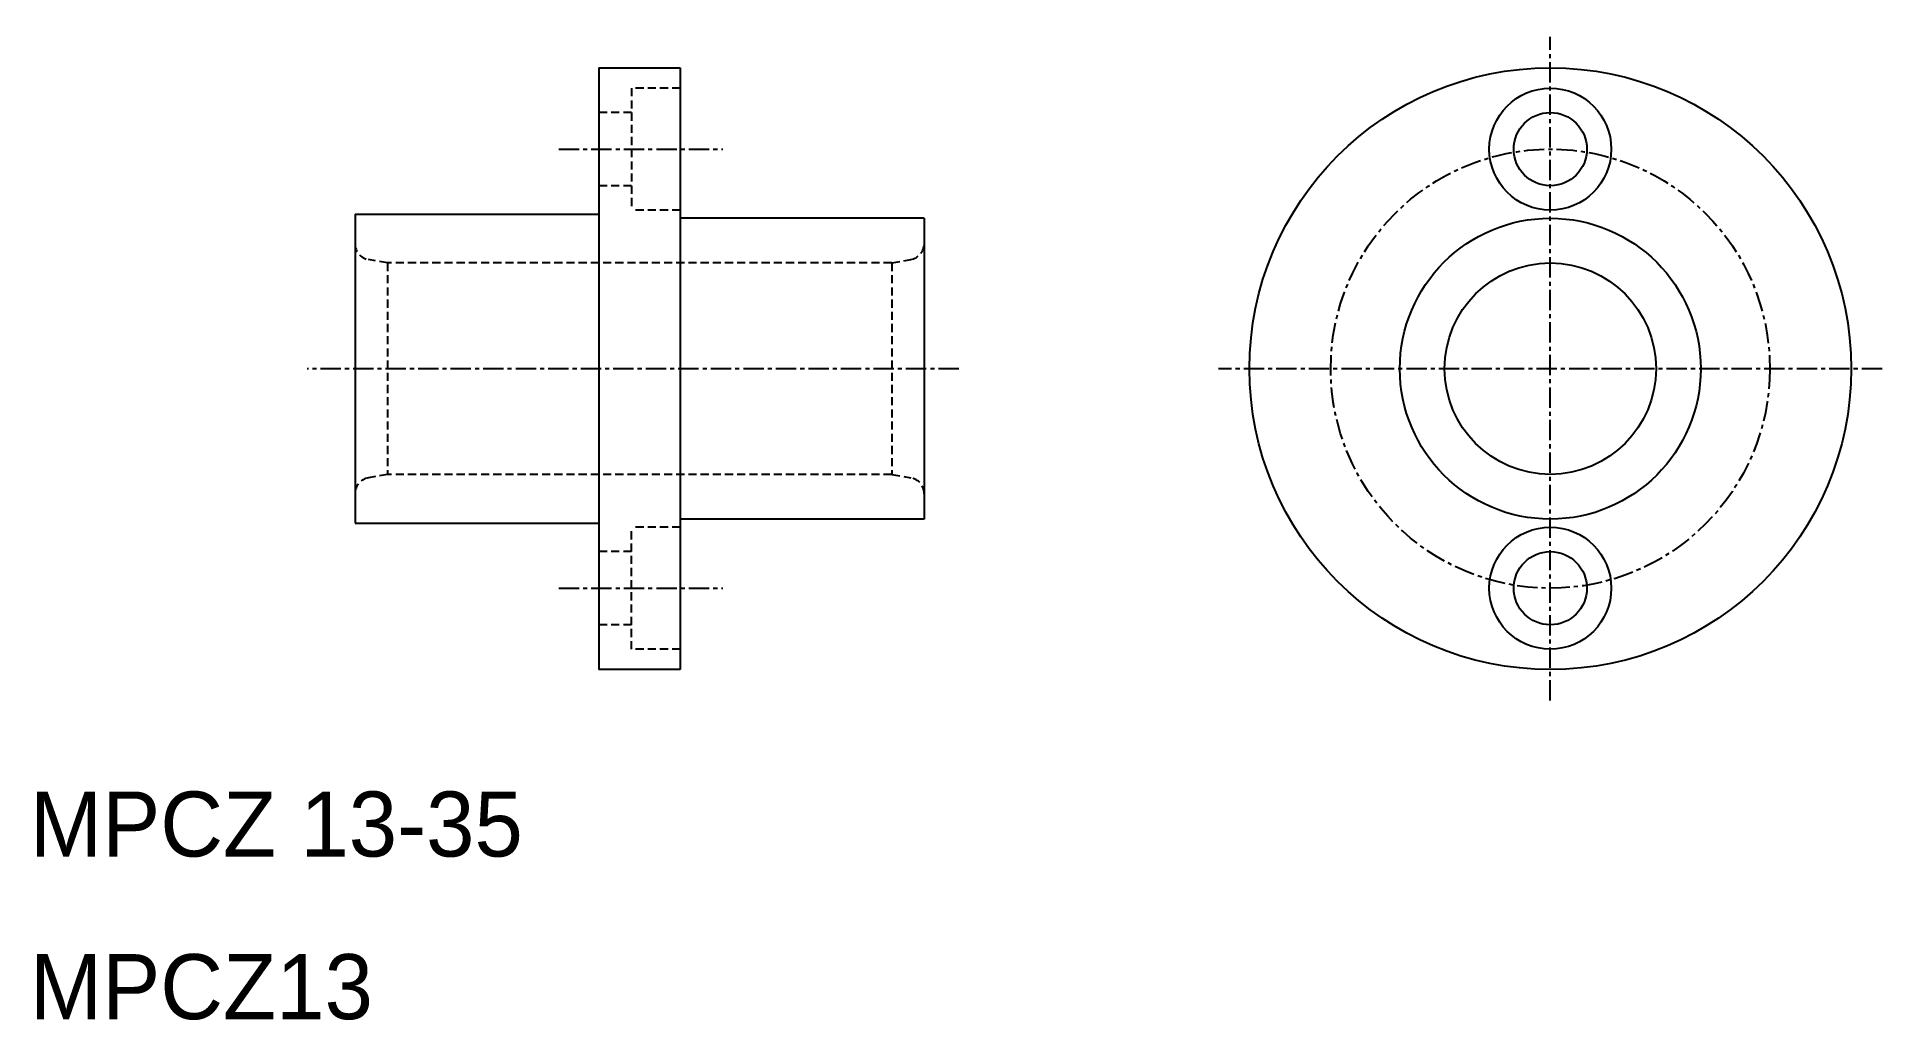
# Model space of a CAD drawing. Extents: x 10 to 124, y 10 to 70.
import ezdxf

# ---------------------------------------------------------------- set-up
doc = ezdxf.new("R2010")
doc.units = 0
doc.linetypes.add('CENTER', pattern=[2, 1.25, -0.25, 0.25, -0.25])
doc.linetypes.add('DASHED', pattern=[0.75, 0.5, -0.25])
doc.layers.get('0').update_dxf_attribs({"linetype": 'CONTINUOUS'})
doc.layers.add('CENTER', color=1, linetype='CENTER')

msp = doc.modelspace()

# ---------------------------------------------------------------- linework, layer by layer
at = {"color": 7, "linetype": 'CONTINUOUS'}
for p, q in [((45, 68.5), (45, 31.5)), ((45, 68.5), (50, 68.5)), ((50, 68.5), (50, 31.5)), ((30, 59.5), (45, 59.5)), ((30, 59.5), (30, 40.5)), ((65, 59.25), (50, 59.25)), ((65, 59.25), (65, 40.75)), ((30, 40.5), (45, 40.5)), ((65, 40.75), (50, 40.75)), ((50, 31.5), (45, 31.5))]:
    msp.add_line(p, q, dxfattribs=at)
at = {"color": 3, "linetype": 'DASHED'}
for p, q in [((47, 67.25), (47, 59.75)), ((50, 67.25), (47, 67.25)), ((47, 65.75), (45, 65.75)), ((47, 61.25), (45, 61.25)), ((50, 59.75), (47, 59.75)), ((32, 56.5), (30.83, 56.71)), ((63, 56.5), (32, 56.5)), ((32, 56.5), (32, 43.5)), ((63, 56.5), (64.17, 56.71)), ((63, 56.5), (63, 43.5)), ((32, 43.5), (30.83, 43.29)), ((63, 43.5), (32, 43.5)), ((63, 43.5), (64.17, 43.29)), ((50, 40.25), (47, 40.25)), ((47, 32.75), (47, 40.25)), ((47, 38.75), (45, 38.75)), ((47, 34.25), (45, 34.25)), ((50, 32.75), (47, 32.75))]:
    msp.add_line(p, q, dxfattribs=at)
at = {"color": 7, "linetype": 'CONTINUOUS'}
for centre, radius in [((103.5, 50), 18.5), ((103.5, 63.5), 3.75), ((103.5, 63.5), 2.25), ((103.5, 50), 9.25), ((103.5, 50), 6.5), ((103.5, 36.5), 3.75), ((103.5, 36.5), 2.25)]:
    msp.add_circle(centre, radius, dxfattribs=at)
at = {"color": 3, "linetype": 'DASHED'}
for centre, start, end in [((31, 57.69), 180, 260), ((64, 57.69), 280, 0), ((31, 42.31), 100, 180), ((64, 42.31), 0, 80)]:
    msp.add_arc(centre, 1, start, end, dxfattribs=at)
at = {"layer": 'CENTER', "color": 1, "linetype": 'CENTER'}
for p, q in [((103.5, 29.6), (103.5, 70.4)), ((42.53, 63.5), (52.62, 63.5)), ((67.13, 50), (27.06, 50)), ((123.9, 50), (83.1, 50)), ((42.53, 36.5), (52.62, 36.5))]:
    msp.add_line(p, q, dxfattribs=at)
msp.add_circle((103.5, 50), 13.5, dxfattribs=at)

# ---------------------------------------------------------------- texts
at = {"color": 7, "linetype": 'CONTINUOUS'}
for s, p in [('MPCZ 13-35', (10, 20)), ('MPCZ13', (10, 10))]:
    msp.add_text(s, height=4, dxfattribs=at).set_placement(p)

doc.saveas('drawing.dxf')
